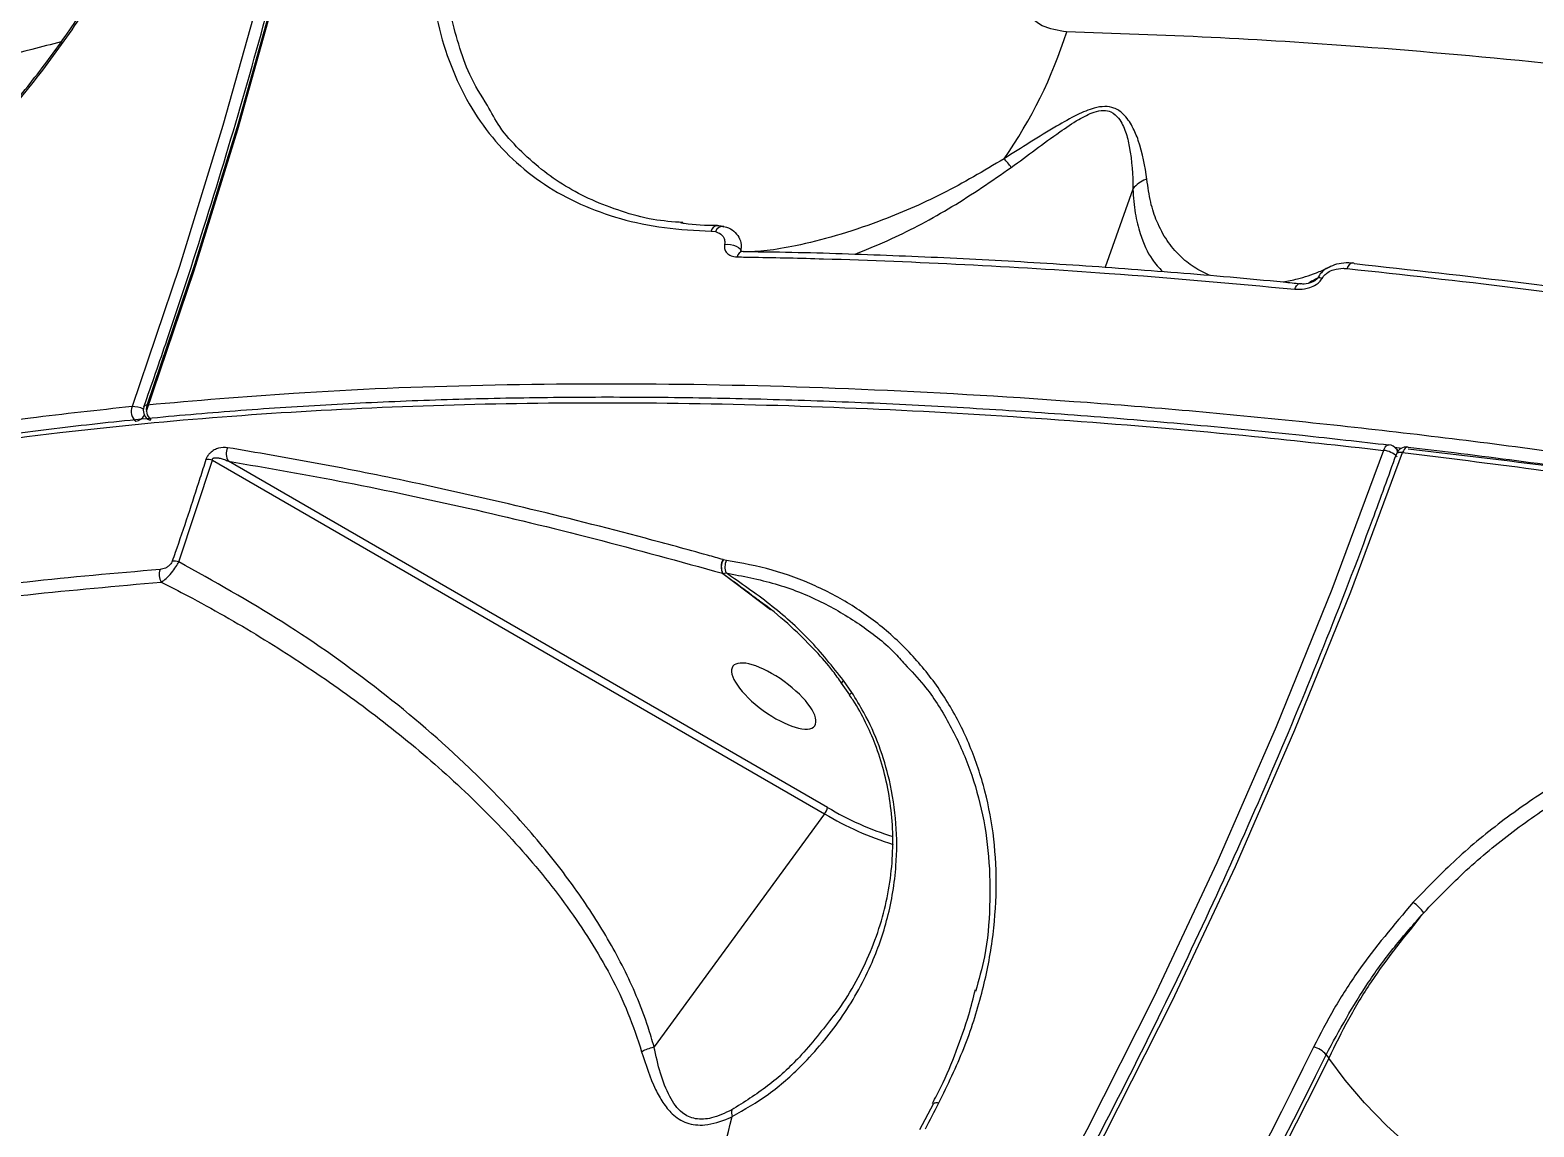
# Model space of a CAD drawing. Header units: millimetres. Extents: x -4335 to 4318, y -3792 to 3101.
# Drawn here: x 1971.1 to 2109.9, y 429.7 to 531 of the extents above; entities that cross this region are included whole.
import ezdxf

# ---------------------------------------------------------------- set-up
doc = ezdxf.new("R2010")
doc.units = ezdxf.units.MM
for name, color, linetype in [('DIKOM_ЗОНА', 80, 'Continuous'), ('DIKOM_ОБЪЕКТ', 7, 'Continuous'), ('DIKOM_РАЗМЕР_ОБЪЕКТА', 7, 'Continuous')]:
    doc.layers.add(name, color=color, linetype=linetype)
doc.styles.add('style1', font='arial.ttf', dxfattribs={"width": 0.8})
doc.dimstyles.new('1-50', dxfattribs={"dimtxt": 300, "dimasz": 200, "dimexe": 100, "dimexo": 0, "dimgap": 100, "dimtad": 1, "dimtxsty": 'style1', "dimcen": 200, "dimclrd": 7, "dimclre": 7, "dimclrt": 7, "dimadec": 1, "dimazin": 2, "dimtfac": 1, "dimtmove": 0, "dimatfit": 2, "dimfxl": 0, "dimlwd": 25, "dimlwe": 18, "dimarcsym": 0})

# ---------------------------------------------------------------- blocks, each defined once
blk = doc.blocks.new('*D2')
at = {"layer": 'Defpoints', "color": 0, "transparency": 16777216}
for p in [(2711.72, 601.17), (-2007.01, 181.47), (-2007.01, -2298.93)]:
    blk.add_point(p, dxfattribs=at)
at = {"layer": 'DIKOM_РАЗМЕР_ОБЪЕКТА', "color": 7, "lineweight": 18, "transparency": 16777216}
for p, q in [((2711.72, 601.17), (2711.72, -2398.93)), ((-2007.01, 181.47), (-2007.01, -2398.93))]:
    blk.add_line(p, q, dxfattribs=at)
at = {"layer": 'DIKOM_РАЗМЕР_ОБЪЕКТА', "color": 7, "lineweight": 25, "transparency": 16777216}
blk.add_line((2511.72, -2298.93), (-1807.01, -2298.93), dxfattribs=at)
at = {"layer": 'DIKOM_РАЗМЕР_ОБЪЕКТА', "color": 7, "transparency": 16777216}
for points in [[(-1807.01, -2265.6), (-1807.01, -2332.27), (-2007.01, -2298.93)], [(2511.72, -2265.6), (2511.72, -2332.27), (2711.72, -2298.93)]]:
    blk.add_solid(points, dxfattribs=at)
at = {"layer": 'DIKOM_РАЗМЕР_ОБЪЕКТА', "color": 7, "transparency": 16777216, "insert": (-22.56, -2045.76), "char_height": 300, "attachment_point": 5, "style": 'style1'}
blk.add_mtext('4750', dxfattribs=at)

msp = doc.modelspace()

# ---------------------------------------------------------------- linework, layer by layer
at = {"layer": 'DIKOM_ЗОНА', "color": 3, "lineweight": 15}
msp.add_lwpolyline([(1629.814, 3100.338, -0.4205658), (4317.777, 469.92), (4317.777, -16.224, -0.4142136), (1317.777, -3016.224), (-2004.986, -3016.224, -0.4142136), (-3504.986, -1516.224), (-3504.986, 1600.338, -0.4142136), (-2004.986, 3100.338), (1629.814, 3100.338)], format="xyb", dxfattribs=at)
at = {"layer": 'DIKOM_ОБЪЕКТ', "color": 7, "linetype": 'Continuous', "lineweight": 15}
for p, q in [((2072.853, 516.286), (2070.293, 509.064)), ((2033.931, 512.4), (2034.319, 512.353)), ((2036.872, 510.532), (2036.886, 510.532)), ((2097.011, 492.447), (2097.7, 492.364)), ((2097.17, 492.293), (2097.336, 492.078)), ((2098.26, 492.469), (2098.247, 492.471)), ((1984.778, 481.874), (1987.892, 491.259)), ((1987.892, 491.259), (2044.401, 458.605)), ((2044.665, 459.206), (1989.368, 491.16)), ((2035.069, 482.071), (2035.034, 482.081)), ((2035.335, 482.011), (2035.069, 482.071)), ((2034.984, 480.82), (2035.013, 480.804)), ((2034.984, 480.82), (2039.403, 477.481)), ((2035.013, 480.804), (2035.303, 480.843)), ((2035.013, 480.804), (2035.848, 480.186)), ((2046.735, 469.582), (2045.97, 470.679)), ((2046.911, 469.809), (2046.155, 470.91)), ((2044.401, 458.605), (2028.657, 437.101)), ((2090.696, 436.38), (2090.942, 436.06)), ((2053.197, 429.467), (2054.452, 431.848)), ((2054.449, 431.842), (2054.454, 431.851))]:
    msp.add_line(p, q, dxfattribs=at)
at = {"layer": 'DIKOM_ОБЪЕКТ', "color": 7, "linetype": 'Continuous', "lineweight": 15, "flags": 128}
for points in [[(1995.752, 769.345), (1998.701, 756.817), (2001.287, 744.187), (2003.507, 731.464), (2005.36, 718.656), (2006.844, 705.771), (2007.96, 692.819), (2008.705, 679.807), (2009.08, 666.744), (2009.085, 653.639), (2008.719, 640.499), (2007.982, 627.335), (2006.875, 614.154), (2005.399, 600.965), (2003.555, 587.777), (2001.344, 574.598), (1998.767, 561.437), (1995.826, 548.303), (1992.524, 535.204), (1988.861, 522.149), (1984.841, 509.146), (1980.466, 496.204)], [(1981.813, 495.787), (1986.198, 508.76), (1990.228, 521.793), (1993.899, 534.88), (1997.209, 548.01), (2000.157, 561.175), (2002.74, 574.367), (2004.956, 587.577), (2006.805, 600.796), (2008.284, 614.016), (2009.393, 627.228), (2010.132, 640.424), (2010.499, 653.594), (2010.495, 666.73), (2010.119, 679.824), (2009.372, 692.867), (2008.253, 705.85), (2006.765, 718.765), (2004.908, 731.603), (2002.683, 744.356), (2000.091, 757.016), (1997.135, 769.574)], [(1981.86, 496.342), (1986.249, 509.323), (1990.281, 522.365), (1993.954, 535.46), (1997.267, 548.598), (2000.217, 561.772), (2002.801, 574.973), (2005.019, 588.191), (2006.869, 601.419), (2008.349, 614.648), (2009.459, 627.869), (2010.198, 641.073), (2010.566, 654.251), (2010.561, 667.396), (2010.185, 680.499), (2009.437, 693.55), (2008.318, 706.541), (2006.829, 719.465), (2004.971, 732.311), (2002.744, 745.073), (2000.151, 757.741), (1997.193, 770.307)], [(2034.482, 512.916), (2034.508, 512.915), (2034.526, 512.913)], [(2035.166, 511.174), (2035.421, 511.193), (2035.698, 511.172), (2035.976, 511.112), (2036.231, 511.017), (2036.443, 510.896), (2036.596, 510.759), (2036.675, 510.615), (2036.676, 510.478)], [(2087.816, 507.046), (2087.884, 507.207), (2087.965, 507.344), (2088.056, 507.45), (2088.153, 507.522), (2088.253, 507.558), (2088.329, 507.559)], [(2096.005, 492.165), (2091.227, 479.333), (2086.095, 466.636), (2080.61, 454.08), (2074.778, 441.676), (2068.602, 429.429), (2062.085, 417.35), (2055.232, 405.445), (2048.048, 393.722), (2040.538, 382.19), (2032.705, 370.855), (2024.556, 359.725), (2016.096, 348.808), (2007.33, 338.11), (1998.264, 327.638), (1988.903, 317.4), (1979.255, 307.402), (1969.326, 297.65), (1959.121, 288.152), (1948.647, 278.913), (1937.913, 269.939), (1926.923, 261.236)], [(1928.168, 260.334), (1939.191, 269.063), (1949.958, 278.064), (1960.463, 287.331), (1970.699, 296.859), (1980.658, 306.639), (1990.336, 316.668), (1999.724, 326.937), (2008.818, 337.44), (2017.61, 348.17), (2026.096, 359.121), (2034.27, 370.284), (2042.126, 381.653), (2049.659, 393.22), (2056.865, 404.978), (2063.738, 416.919), (2070.274, 429.035), (2076.469, 441.318), (2082.319, 453.761), (2087.82, 466.354), (2092.968, 479.09), (2097.76, 491.96)], [(2096.005, 492.165), (2096.072, 492.325), (2096.151, 492.461), (2096.239, 492.566), (2096.333, 492.638), (2096.428, 492.673), (2096.502, 492.674)], [(2097.76, 491.96), (2097.596, 491.971), (2097.453, 491.963), (2097.335, 491.937), (2097.248, 491.892), (2097.196, 491.832), (2097.19, 491.819)], [(2098.247, 492.471), (2098.181, 492.469), (2098.086, 492.434), (2097.994, 492.362), (2097.906, 492.256), (2097.827, 492.12), (2097.76, 491.96)], [(2046.155, 470.91), (2046.032, 470.783), (2045.982, 470.705), (2045.985, 470.687)], [(2089.535, 437.08), (2088.554, 435.09), (2087.564, 433.105), (2086.566, 431.123), (2085.559, 429.146), (2084.543, 427.173), (2083.518, 425.204), (2082.485, 423.239), (2081.443, 421.279)], [(2082.586, 420.544), (2083.63, 422.508), (2084.665, 424.478), (2085.692, 426.451), (2086.71, 428.428), (2087.72, 430.41), (2088.721, 432.396), (2089.713, 434.386), (2090.696, 436.38)], [(2090.942, 436.06), (2089.952, 434.052), (2088.953, 432.048), (2087.946, 430.048), (2086.929, 428.053), (2085.904, 426.061), (2084.869, 424.075), (2083.826, 422.092), (2082.775, 420.114)], [(2133.99, 408.948), (2130.578, 409.998), (2127.113, 411.219), (2123.625, 412.601), (2120.146, 414.131), (2116.708, 415.796), (2113.343, 417.579), (2110.081, 419.464), (2106.951, 421.435), (2103.982, 423.474), (2101.202, 425.561), (2098.636, 427.679), (2096.307, 429.806), (2094.236, 431.925), (2092.442, 434.016), (2090.942, 436.06)], [(2054.454, 431.851), (2054.473, 431.878), (2054.529, 431.92), (2054.607, 431.946), (2054.707, 431.957), (2054.825, 431.951), (2054.957, 431.93)]]:
    msp.add_lwpolyline(points, dxfattribs=at)
at = {"layer": 'DIKOM_ОБЪЕКТ', "color": 7, "linetype": 'Continuous', "lineweight": 15}
for centre, radius, start, end in [((2025.393, 543.918), 43.388, 325.07345, 342.37983), ((2055.921, 514.156), 7.047, 35.8003, 44.29029), ((2034.573, 512.267), 0.656, 98.00405, 168.27102), ((2035.023, 512.093), 0.751, 84.75261, 159.73019), ((2036.952, 509.898), 0.639, 97.26198, 169.21695), ((2093.266, 508.852), 0.622, 100.93808, 171.11045), ((2093.118, 509.186), 0.278, 42.9399, 83.96133), ((2090.074, 507.282), 0.798, 71.4854, 102.04055), ((1981.639, 495.778), 1.247, 160.03267, 228.27833), ((1980.522, 494.014), 2.191, 63.06421, 91.45968), ((1982.508, 495.855), 1, 160.57877, 233.08295), ((1981.833, 496.033), 0.309, 84.98937, 150.28272), ((1983.035, 495.914), 1.25, 159.99526, 228.05236), ((1980.552, 496.074), 1.254, 281.79556, 327.86336), ((1982.142, 495.383), 0.403, 234.49561, 278.24805), ((1990.344, 491.843), 1.191, 151.76706, 214.99896), ((2095.808, 490.121), 2.053, 45.22703, 84.48642), ((2096.379, 491.682), 1, 37.67701, 83.41327), ((2096.647, 491.894), 0.658, 11.40851, 37.32515), ((2098.13, 491.478), 1, 83.27819, 160.37224), ((1987.467, 489.658), 1.656, 75.12509, 96.24275), ((1984.316, 480.295), 1.646, 73.69442, 94.75674), ((2036.104, 481.407), 1.265, 147.80612, 207.65604), ((2036.106, 481.39), 1.241, 146.7391, 208.2074), ((2036.634, 481.391), 1.44, 154.47003, 202.37454), ((1984.32, 480.707), 1.349, 160.02703, 211.58878), ((2043.423, 459.394), 1.256, 321.12195, 351.41897), ((2059.445, 483.909), 29.438, 239.26736, 252.76469), ((2059.191, 483.598), 28.389, 239.22622, 252.60624), ((2096.375, 447.039), 4.135, 36.24158, 55.38702), ((2089.08, 435.012), 2.118, 40.24604, 77.5806), ((1618.752, 660.201), 492.323, 332.06274, 332.37638), ((1969.008, 446.568), 68.72, 337.18606, 346.61547), ((2037.94, 431.101), 2.125, 175.06302, 191.97871)]:
    msp.add_arc(centre, radius, start, end, dxfattribs=at)
at = {"layer": 'DIKOM_ОБЪЕКТ', "color": 7, "linetype": 'Continuous', "lineweight": 15, "extrusion": (0, 0, -1)}
msp.add_ellipse((2039.708, 469.485), major_axis=(-3.776, 2.743), ratio=0.3534846, dxfattribs=at)
at = {"layer": 'DIKOM_ОБЪЕКТ', "color": 7, "linetype": 'Continuous', "lineweight": 15}
for points, knots in [([(1981.565, 496.187), (1982.285, 498.255), (1984.375, 504.254), (1987.61, 514.227), (1991.171, 526.117), (1994.431, 538.049), (1997.391, 550.016), (2000.05, 562.011), (2002.406, 574.028), (2004.457, 586.06), (2006.204, 598.101), (2007.644, 610.145), (2008.777, 622.183), (2009.602, 634.211), (2010.12, 646.222), (2010.329, 658.209), (2010.229, 670.165), (2009.821, 682.084), (2009.105, 693.959), (2008.081, 705.785), (2006.75, 717.554), (2005.111, 729.26), (2003.169, 740.898), (2000.917, 752.459), (1998.787, 762.089), (1997.367, 767.851), (1996.883, 769.812)], [0, 0, 0, 0, 0.0228197, 0.0662142, 0.1096093, 0.1530051, 0.1964012, 0.2397978, 0.2831947, 0.3265922, 0.36999, 0.4133885, 0.4567873, 0.5001867, 0.5435864, 0.5869868, 0.6303876, 0.6737889, 0.7171906, 0.760593, 0.8039955, 0.8473987, 0.8908023, 0.9342062, 0.9776107, 1, 1, 1, 1]), ([(1909.836, 526.7), (1909.718, 528.443), (1909.358, 533.765), (1910.048, 542.954), (1911.769, 554.187), (1914.716, 565.715), (1918.841, 577.486), (1924.177, 589.466), (1930.559, 601.315), (1937.915, 612.99), (1946.155, 624.457), (1955.448, 635.969), (1965.825, 647.482), (1977.194, 658.977), (1985.557, 666.492), (1989.736, 670.248)], [0, 0, 0, 0, 0.0388088, 0.1184995, 0.1982523, 0.2779444, 0.3599576, 0.4420379, 0.5240528, 0.6023023, 0.6806084, 0.7588583, 0.8392186, 0.9196394, 1, 1, 1, 1]), ([(1943.239, 503.57), (1944.639, 504.161), (1947.439, 505.341), (1951.916, 507.976), (1956.488, 511.202), (1961.087, 515.04), (1965.609, 519.422), (1969.954, 524.287), (1974.028, 529.563), (1977.743, 535.177), (1981.012, 541.034), (1983.755, 547.04), (1985.974, 553.115), (1986.928, 557.116), (1987.405, 559.119)], [0, 0, 0, 0, 0.0836187, 0.1671662, 0.2504182, 0.333853, 0.4173034, 0.5004887, 0.5837386, 0.6671385, 0.750458, 0.8333964, 0.9166281, 1, 1, 1, 1]), ([(1943.585, 504.028), (1944.817, 504.542), (1947.084, 505.487), (1950.368, 507.326), (1953.071, 509.054), (1955.297, 510.632), (1957.263, 512.133), (1959.845, 514.244), (1963.102, 517.183), (1966.948, 521.125), (1970.649, 525.428), (1974.133, 530.034), (1977.342, 534.891), (1979.996, 539.548), (1982.161, 543.947), (1983.745, 547.672), (1985.064, 551.283), (1986.209, 554.928), (1986.803, 557.517), (1987.121, 558.904)], [0, 0, 0, 0, 0.0750611, 0.1381323, 0.1887121, 0.2273607, 0.2620035, 0.2974958, 0.3700531, 0.4426547, 0.51572, 0.5887738, 0.6613832, 0.7345542, 0.7905975, 0.8478645, 0.8905156, 0.9413387, 1, 1, 1, 1]), ([(2066.745, 530.784), (2065.953, 530.91), (2064.342, 531.164), (2062.693, 532.835), (2061.834, 535.212), (2061.829, 537.474), (2062.111, 538.829), (2062.182, 539.17)], [0, 0, 0, 0, 0.218705, 0.4447803, 0.679408, 0.9191964, 1, 1, 1, 1]), ([(2007.882, 537.705), (2008.04, 535.966), (2008.333, 532.761), (2009.499, 528.554), (2011.044, 524.935), (2013.069, 521.724), (2015.56, 518.958), (2018.481, 516.648), (2021.806, 514.807), (2025.522, 513.481), (2029.551, 512.616), (2032.473, 512.472), (2033.931, 512.4)], [0, 0, 0, 0, 0.1166818, 0.215086, 0.3137988, 0.4122009, 0.5100613, 0.6082259, 0.706085, 0.8039525, 0.9021318, 1, 1, 1, 1]), ([(2013.285, 524), (2012.699, 524.918), (2011.605, 526.634), (2010.588, 529.623), (2009.666, 533.156), (2009.417, 535.961), (2009.266, 537.67)], [0, 0, 0, 0, 0.2448021, 0.4570582, 0.6693088, 1, 1, 1, 1]), ([(2605.678, 298.362), (2602.999, 301.807), (2597.632, 308.706), (2588.243, 319.203), (2577.92, 329.775), (2566.613, 340.384), (2554.401, 350.977), (2541.305, 361.523), (2527.334, 372.002), (2512.526, 382.399), (2496.936, 392.683), (2480.637, 402.806), (2463.705, 412.721), (2446.183, 422.398), (2428.089, 431.816), (2409.464, 440.965), (2390.374, 449.816), (2370.909, 458.332), (2351.159, 466.47), (2331.174, 474.209), (2310.981, 481.526), (2290.619, 488.418), (2270.162, 494.864), (2249.705, 500.836), (2229.345, 506.307), (2209.128, 511.26), (2189.093, 515.675), (2169.27, 519.556), (2149.733, 522.894), (2130.574, 525.673), (2111.878, 527.886), (2095.068, 529.386), (2080.02, 530.348), (2071.17, 530.639), (2066.745, 530.784)], [0, 0, 0, 0, 0.0315566, 0.0632128, 0.0949195, 0.1266266, 0.1582827, 0.1898395, 0.221397, 0.2530543, 0.2847618, 0.3164697, 0.3481271, 0.379685, 0.4112651, 0.4429442, 0.474674, 0.5064041, 0.5380835, 0.5696638, 0.6012951, 0.6330254, 0.6648064, 0.6965875, 0.7283184, 0.7599499, 0.7916592, 0.8234676, 0.8553267, 0.8871861, 0.9189952, 0.9507049, 0.9753525, 1, 1, 1, 1]), ([(1973.927, 529.865), (1973.021, 529.638), (1968.504, 528.508), (1961.072, 526.028), (1951.702, 522.413), (1942.862, 518.176), (1934.644, 513.325), (1927.179, 507.814), (1920.781, 501.727), (1916.288, 496.477), (1914.346, 493.063), (1913.776, 492.06)], [0, 0, 0, 0, 0.0304067, 0.1516361, 0.2740721, 0.396508, 0.5318587, 0.6673133, 0.8026622, 0.9420003, 1, 1, 1, 1]), ([(2031.319, 513.186), (2030.389, 513.256), (2028.384, 513.405), (2025.631, 514.201), (2022.039, 515.551), (2018.861, 517.472), (2016.185, 519.92), (2014.438, 521.819), (2013.639, 523.331), (2013.285, 524)], [0, 0, 0, 0, 0.1138995, 0.245389, 0.3768833, 0.6324109, 0.7639519, 0.8954955, 1, 1, 1, 1]), ([(2074.153, 517.194), (2073.97, 518.382), (2073.722, 519.989), (2072.843, 522.063), (2072.141, 523.135), (2071.242, 523.78), (2070.286, 523.95), (2069.109, 523.755), (2067.583, 523.1), (2064.792, 521.504), (2062.571, 520.095), (2060.966, 519.077)], [0, 0, 0, 0, 0.2657908, 0.3593814, 0.4543088, 0.5177544, 0.563286, 0.6085765, 0.6803169, 0.7688753, 1, 1, 1, 1]), ([(2061.637, 518.279), (2063.115, 519.387), (2065.144, 520.909), (2067.707, 522.652), (2069.086, 523.376), (2070.148, 523.604), (2070.982, 523.418), (2071.699, 522.709), (2072.224, 521.579), (2072.755, 519.324), (2072.859, 517.564), (2072.859, 516.299), (2072.859, 516.298)], [0, 0, 0, 0, 0.2369835, 0.3252741, 0.3938193, 0.4351377, 0.4764524, 0.5364561, 0.6308562, 0.7257838, 0.9996877, 1, 1, 1, 1]), ([(2060.966, 519.077), (2059.081, 517.958), (2056.225, 516.26), (2052.315, 514.454), (2049, 513.109), (2045.371, 511.905), (2041.916, 511.054), (2039.392, 510.606), (2038.313, 510.53), (2037.946, 510.505)], [0, 0, 0, 0, 0.2301196, 0.3488774, 0.4676102, 0.6303572, 0.7973139, 0.9309704, 1, 1, 1, 1]), ([(2047.231, 510.275), (2048.345, 510.733), (2051.253, 511.928), (2056.191, 514.534), (2059.821, 517.03), (2061.637, 518.279)], [0, 0, 0, 0, 0.2366968, 0.6180876, 1, 1, 1, 1]), ([(2074.153, 517.194), (2074.111, 517.18), (2073.85, 517.095), (2073.349, 516.846), (2073.032, 516.491), (2072.859, 516.298)], [0, 0, 0, 0, 0.0794556, 0.4971992, 1, 1, 1, 1]), ([(2079.947, 508.309), (2079.457, 508.545), (2078.466, 509.022), (2077.15, 510.095), (2075.981, 511.474), (2075.091, 513.14), (2074.451, 515.012), (2074.253, 516.465), (2074.153, 517.194)], [0, 0, 0, 0, 0.1716968, 0.3473666, 0.5264615, 0.7054824, 0.852084, 1, 1, 1, 1]), ([(2072.859, 516.298), (2072.858, 516.297), (2072.857, 516.295), (2072.855, 516.291), (2072.854, 516.288), (2072.853, 516.286)], [0, 0, 0, 0, 0.2404779, 0.5653639, 1, 1, 1, 1]), ([(2072.853, 516.286), (2072.911, 515.519), (2073.028, 513.985), (2073.605, 511.779), (2074.415, 509.914), (2075.261, 509.024), (2075.594, 508.673)], [0, 0, 0, 0, 0.2162659, 0.4326608, 0.7765306, 1, 1, 1, 1]), ([(2031.089, 513.187), (2031.203, 513.169), (2032.283, 513.002), (2033.435, 512.926), (2034.507, 512.951), (2034.523, 512.951)], [0, 0, 0, 0, 0.1039294, 0.9864106, 1, 1, 1, 1]), ([(2034.319, 512.353), (2034.492, 512.292), (2034.808, 512.18), (2035.092, 511.843), (2035.202, 511.496), (2035.177, 511.266), (2035.166, 511.174)], [0, 0, 0, 0, 0.3467705, 0.6312759, 0.8512925, 1, 1, 1, 1]), ([(2034.331, 512.915), (2034.472, 512.918), (2034.732, 512.925), (2034.972, 512.846), (2035.082, 512.809)], [0, 0, 0, 0, 0.543675, 1, 1, 1, 1]), ([(2035.087, 512.825), (2035.176, 512.807), (2035.514, 512.738), (2036.025, 512.431), (2036.504, 511.869), (2036.752, 511.213), (2036.689, 510.768), (2036.661, 510.574)], [0, 0, 0, 0, 0.0920258, 0.3492086, 0.5879857, 0.8204, 1, 1, 1, 1]), ([(2035.166, 511.174), (2035.16, 511.132), (2035.134, 510.969), (2035.172, 510.679), (2035.371, 510.343), (2035.758, 510.079), (2036.129, 510.039), (2036.324, 510.018)], [0, 0, 0, 0, 0.0579375, 0.2244802, 0.4300111, 0.7004826, 1, 1, 1, 1]), ([(2036.324, 510.018), (2036.853, 510.01), (2039.495, 509.969), (2046.427, 509.808), (2057.29, 509.37), (2071.749, 508.498), (2082.066, 507.566), (2087.816, 507.046)], [0, 0, 0, 0, 0.032155, 0.1607925, 0.4182838, 0.6757752, 1, 1, 1, 1]), ([(2036.668, 510.555), (2036.661, 510.56), (2036.641, 510.575), (2036.783, 510.55), (2036.872, 510.534)], [0, 0, 0, 0, 0.3713076, 1, 1, 1, 1]), ([(2036.887, 510.515), (2037.617, 510.509), (2041.38, 510.477), (2048.335, 510.264), (2057.738, 509.87), (2067.277, 509.312), (2076.956, 508.589), (2083.977, 507.997), (2087.812, 507.6), (2088.33, 507.547)], [0, 0, 0, 0, 0.0447831, 0.2308933, 0.4165467, 0.6015334, 0.7860939, 0.9710823, 1, 1, 1, 1]), ([(2091.133, 509.152), (2091.188, 509.181), (2091.49, 509.343), (2092.138, 509.455), (2092.767, 509.531), (2093.103, 509.458), (2093.146, 509.448)], [0, 0, 0, 0, 0.0877341, 0.4749699, 0.9328982, 1, 1, 1, 1]), ([(2086.732, 507.71), (2087.169, 507.795), (2088.212, 507.997), (2089.685, 508.474), (2090.762, 508.961), (2091.113, 509.12)], [0, 0, 0, 0, 0.3264907, 0.7802463, 1, 1, 1, 1]), ([(2091.111, 509.125), (2090.973, 509.069), (2090.65, 508.94), (2090.221, 508.57), (2090.014, 508.235), (2089.907, 508.063)], [0, 0, 0, 0, 0.2652751, 0.6213919, 1, 1, 1, 1]), ([(2090.327, 508.039), (2090.395, 508.145), (2090.53, 508.357), (2090.905, 508.64), (2091.492, 508.895), (2092.116, 508.984), (2092.523, 508.957), (2092.651, 508.948)], [0, 0, 0, 0, 0.1388604, 0.2767884, 0.4965901, 0.8418832, 1, 1, 1, 1]), ([(2092.651, 508.948), (2097.799, 508.382), (2108.096, 507.25), (2123.93, 505.085), (2140.011, 502.606), (2150.936, 500.645), (2156.399, 499.664)], [0, 0, 0, 0, 0.2490998, 0.4981991, 0.7490989, 1, 1, 1, 1]), ([(2156.933, 500.105), (2151.52, 501.077), (2140.696, 503.021), (2124.687, 505.495), (2108.846, 507.667), (2098.496, 508.806), (2093.322, 509.376)], [0, 0, 0, 0, 0.2491007, 0.4981994, 0.7491012, 1, 1, 1, 1]), ([(2087.816, 507.046), (2087.956, 507.038), (2088.398, 507.011), (2089.08, 507.12), (2089.713, 507.402), (2090.114, 507.706), (2090.256, 507.927), (2090.327, 508.039)], [0, 0, 0, 0, 0.1605909, 0.5081799, 0.731876, 0.8653895, 1, 1, 1, 1]), ([(2088.33, 507.577), (2088.387, 507.566), (2088.655, 507.514), (2089.103, 507.601), (2089.475, 507.718), (2089.578, 507.79), (2089.578, 507.79)], [0, 0, 0, 0, 0.158938, 0.7483464, 0.9984506, 1, 1, 1, 1]), ([(2089.907, 508.063), (2089.816, 508.014), (2089.541, 507.869), (2089.269, 507.726), (2089.088, 507.63)], [0, 0, 0, 0, 0.3327028, 1, 1, 1, 1]), ([(2089.907, 508.063), (2089.892, 508.041), (2089.86, 507.993), (2089.767, 507.909), (2089.67, 507.838), (2089.597, 507.804), (2089.576, 507.794)], [0, 0, 0, 0, 0.1613003, 0.3460132, 0.8115152, 1, 1, 1, 1]), ([(1870.687, 452.433), (1870.76, 452.52), (1871.843, 453.796), (1874.203, 456.148), (1877.79, 459.478), (1881.699, 462.673), (1885.892, 465.75), (1890.382, 468.706), (1895.161, 471.538), (1900.212, 474.236), (1905.517, 476.788), (1911.06, 479.187), (1916.841, 481.434), (1922.859, 483.529), (1929.117, 485.474), (1935.617, 487.271), (1942.358, 488.918), (1949.344, 490.418), (1956.577, 491.769), (1964.059, 492.974), (1971.789, 494.03), (1979.744, 494.935), (1987.892, 495.685), (1996.206, 496.277), (2004.678, 496.712), (2013.312, 496.989), (2022.11, 497.109), (2031.076, 497.073), (2040.211, 496.882), (2049.518, 496.534), (2058.999, 496.03), (2068.658, 495.37), (2078.501, 494.548), (2087.781, 493.657), (2093.835, 492.968), (2096.501, 492.665)], [0, 0, 0, 0, 0.0022617, 0.0333132, 0.0644167, 0.0956073, 0.126918, 0.1583807, 0.1900277, 0.2217542, 0.2533458, 0.2847921, 0.3161263, 0.3473829, 0.3785956, 0.4097987, 0.4410228, 0.4722951, 0.5036508, 0.5351248, 0.5667522, 0.5985006, 0.6301649, 0.6616516, 0.6930082, 0.7242702, 0.755474, 0.7866542, 0.817847, 0.8490758, 0.880377, 0.9117855, 0.943337, 0.9750452, 1, 1, 1, 1]), ([(2642.743, 214.586), (2641.711, 216.686), (2638.908, 222.389), (2633.319, 231.893), (2625.679, 243.122), (2616.844, 254.523), (2606.878, 266.039), (2595.82, 277.617), (2583.696, 289.221), (2570.505, 300.833), (2556.29, 312.433), (2541.104, 323.985), (2525.02, 335.435), (2508.11, 346.731), (2490.421, 357.834), (2471.966, 368.723), (2452.792, 379.384), (2432.963, 389.785), (2412.575, 399.879), (2391.72, 409.618), (2370.72, 418.854), (2349.624, 427.579), (2328.481, 435.807), (2307.091, 443.627), (2285.546, 451.006), (2263.939, 457.91), (2242.057, 464.398), (2219.933, 470.427), (2197.607, 475.973), (2175.423, 480.949), (2153.484, 485.333), (2131.892, 489.102), (2110.718, 492.241), (2090.007, 494.73), (2069.784, 496.579), (2050.107, 497.787), (2031.063, 498.353), (2012.76, 498.259), (1996.329, 497.597), (1986.325, 496.729), (1981.86, 496.342)], [0, 0, 0, 0, 0.0156522, 0.0424895, 0.0694115, 0.0963765, 0.1233415, 0.1502634, 0.1771007, 0.203938, 0.23086, 0.257825, 0.2847902, 0.3117121, 0.3385494, 0.3653867, 0.3923086, 0.4192738, 0.4462387, 0.4731606, 0.499998, 0.5258462, 0.55177, 0.5777322, 0.6036945, 0.6296182, 0.6554665, 0.6823039, 0.7092259, 0.736191, 0.763156, 0.7900781, 0.8169154, 0.843753, 0.8706749, 0.8976399, 0.9246051, 0.951527, 0.9783645, 1, 1, 1, 1]), ([(1870.592, 452.123), (1872.705, 454.341), (1877.101, 458.956), (1885.299, 465.29), (1894.7, 471.204), (1905.173, 476.475), (1916.604, 481.127), (1929.187, 485.232), (1942.927, 488.752), (1957.802, 491.661), (1972.822, 493.798), (1987.783, 495.269), (2002.51, 496.177), (2017.874, 496.607), (2033.843, 496.549), (2050.241, 496.008), (2066.986, 494.987), (2082.224, 493.689), (2092.017, 492.606), (2096.005, 492.165)], [0, 0, 0, 0, 0.0604066, 0.1256709, 0.1908821, 0.2542526, 0.3176717, 0.3810421, 0.4462532, 0.5115175, 0.5767288, 0.631881, 0.6870977, 0.7423148, 0.7980547, 0.8537948, 0.9081313, 0.9625911, 1, 1, 1, 1]), ([(1980.466, 496.204), (1977.318, 495.862), (1968.838, 494.94), (1955.733, 492.92), (1941.425, 489.998), (1927.956, 486.425), (1915.394, 482.197), (1903.813, 477.309), (1893.455, 471.874), (1884.369, 465.907), (1876.786, 459.838), (1872.778, 455.498), (1870.94, 453.508)], [0, 0, 0, 0, 0.06196, 0.1669187, 0.2719585, 0.376917, 0.4849247, 0.5930202, 0.7010276, 0.8059867, 0.9110264, 1, 1, 1, 1]), ([(1927.782, 260.446), (1929.555, 261.823), (1934.7, 265.819), (1943.059, 272.61), (1952.782, 280.887), (1962.283, 289.387), (1971.561, 298.1), (1980.608, 307.024), (1989.422, 316.152), (1997.995, 325.481), (2006.325, 335.005), (2014.406, 344.718), (2022.234, 354.616), (2029.805, 364.694), (2037.115, 374.944), (2044.159, 385.364), (2050.934, 395.945), (2057.436, 406.683), (2063.661, 417.572), (2069.607, 428.606), (2075.27, 439.779), (2080.647, 451.084), (2085.735, 462.516), (2090.528, 474.07), (2094.312, 483.85), (2096.458, 489.792), (2097.188, 491.814)], [0, 0, 0, 0, 0.022819, 0.066216, 0.109614, 0.1530121, 0.1964102, 0.239809, 0.2832077, 0.3266068, 0.3700059, 0.4134054, 0.4568052, 0.5002051, 0.5436053, 0.5870053, 0.6304058, 0.6738065, 0.7172072, 0.760608, 0.8040088, 0.84741, 0.8908114, 0.9342127, 0.9776143, 1, 1, 1, 1]), ([(1989.295, 492.406), (1989.022, 492.421), (1988.634, 492.443), (1988.061, 492.215), (1987.713, 491.974), (1987.46, 491.681), (1987.34, 491.462), (1987.298, 491.337), (1987.287, 491.305)], [0, 0, 0, 0, 0.4030036, 0.5732926, 0.7451077, 0.8533587, 0.961721, 1, 1, 1, 1]), ([(1987.892, 491.259), (1987.89, 491.273), (1987.885, 491.301), (1987.89, 491.346), (1987.906, 491.38), (1987.929, 491.411), (1987.965, 491.441), (1988.087, 491.49), (1988.306, 491.487), (1988.628, 491.429), (1988.991, 491.318), (1989.244, 491.212), (1989.368, 491.16)], [0, 0, 0, 0, 0.0254348, 0.0517196, 0.0782255, 0.0864523, 0.1149672, 0.1529087, 0.3029617, 0.4907136, 0.7489823, 1, 1, 1, 1]), ([(2035.034, 482.081), (2034.554, 482.216), (2032.153, 482.891), (2025.955, 484.579), (2016.574, 486.949), (2006.435, 489.222), (1997.34, 491.04), (1991.976, 491.951), (1989.295, 492.406)], [0, 0, 0, 0, 0.0299892, 0.1499476, 0.3900553, 0.6301651, 0.8150824, 1, 1, 1, 1]), ([(2097.76, 491.96), (2101.789, 491.465), (2112.643, 490.133), (2130.7, 487.452), (2151.959, 483.774), (2173.745, 479.452), (2195.993, 474.484), (2218.637, 468.87), (2241.179, 462.733), (2263.543, 456.108), (2285.661, 449.037), (2307.892, 441.405), (2330.163, 433.215), (2352.396, 424.483), (2374.1, 415.399), (2395.215, 406.005), (2415.691, 396.345), (2435.864, 386.262), (2455.647, 375.774), (2474.961, 364.907), (2493.381, 353.9), (2510.865, 342.797), (2527.392, 331.637), (2543.231, 320.239), (2558.296, 308.635), (2572.514, 296.858), (2585.573, 285.17), (2597.455, 273.608), (2608.169, 262.207), (2617.888, 250.78), (2626.537, 239.368), (2634.056, 228.01), (2640.018, 217.426), (2644.608, 207.613), (2648.034, 198.547), (2650.519, 189.671), (2652.05, 181.706), (2652.321, 176.819), (2652.436, 174.729)], [0, 0, 0, 0, 0.0167774, 0.0451999, 0.0736439, 0.1020662, 0.1313142, 0.1605858, 0.1898337, 0.2182561, 0.2467001, 0.2751225, 0.3043703, 0.333642, 0.3628899, 0.3913121, 0.4197563, 0.4481785, 0.4774264, 0.5066982, 0.5359458, 0.5643683, 0.5928125, 0.6212346, 0.6504826, 0.6797542, 0.709002, 0.7374242, 0.7658684, 0.7942906, 0.8235384, 0.8528101, 0.8820579, 0.9067953, 0.9315616, 0.9563279, 0.9813288, 1, 1, 1, 1]), ([(2098.259, 492.455), (2099.672, 492.292), (2104.476, 491.738), (2112.792, 490.633), (2123.175, 489.148), (2133.631, 487.509), (2144.13, 485.732), (2154.675, 483.812), (2165.269, 481.752), (2175.916, 479.55), (2186.62, 477.206), (2197.383, 474.719), (2208.208, 472.088), (2219.099, 469.314), (2230.059, 466.393), (2241.078, 463.329), (2252.12, 460.133), (2263.139, 456.816), (2274.105, 453.387), (2285.014, 449.849), (2295.869, 446.2), (2306.676, 442.439), (2317.437, 438.566), (2328.157, 434.579), (2338.836, 430.476), (2349.479, 426.258), (2360.089, 421.922), (2370.664, 417.469), (2381.176, 412.911), (2391.58, 408.265), (2401.841, 403.549), (2411.947, 398.767), (2421.902, 393.919), (2431.712, 389.001), (2441.381, 384.012), (2450.91, 378.952), (2460.302, 373.818), (2469.561, 368.61), (2478.688, 363.325), (2487.685, 357.962), (2496.534, 352.532), (2505.203, 347.055), (2513.653, 341.553), (2521.872, 336.036), (2529.86, 330.503), (2537.624, 324.951), (2545.165, 319.379), (2552.485, 313.784), (2559.588, 308.167), (2566.475, 302.524), (2573.146, 296.854), (2579.606, 291.155), (2585.844, 285.434), (2591.841, 279.711), (2597.569, 274.008), (2603.016, 268.339), (2608.179, 262.706), (2613.062, 257.107), (2617.668, 251.54), (2621.997, 246.002), (2626.051, 240.492), (2629.831, 235.009), (2633.337, 229.552), (2636.57, 224.117), (2639.528, 218.709), (2642.204, 213.342), (2644.583, 208.037), (2646.657, 202.812), (2648.425, 197.672), (2649.888, 192.616), (2651.051, 187.64), (2651.899, 182.748), (2652.417, 178.539), (2652.527, 175.996), (2652.569, 175.026)], [0, 0, 0, 0, 0.0059275, 0.0201443, 0.0343646, 0.0485132, 0.0625965, 0.0766305, 0.0906312, 0.1046148, 0.1185969, 0.1325907, 0.1466101, 0.1606706, 0.1747885, 0.1889797, 0.2032019, 0.2173711, 0.2314701, 0.2455152, 0.2595225, 0.2735077, 0.2874871, 0.3014752, 0.3154839, 0.3295295, 0.3436277, 0.3577947, 0.3720187, 0.3862177, 0.4003368, 0.4143973, 0.4284155, 0.4424071, 0.456388, 0.4703747, 0.4843776, 0.4984127, 0.5124958, 0.5266428, 0.5408619, 0.5550791, 0.5692234, 0.5833046, 0.5973387, 0.611342, 0.6253304, 0.6393198, 0.6533225, 0.667353, 0.6814268, 0.6955606, 0.7097696, 0.723997, 0.738174, 0.7522836, 0.7663417, 0.7803644, 0.7943677, 0.8083671, 0.8223767, 0.8364088, 0.850479, 0.864603, 0.8787961, 0.8930343, 0.9072424, 0.9213724, 0.9354405, 0.9494616, 0.9634497, 0.9774196, 0.9913856, 1, 1, 1, 1]), ([(2098.259, 492.297), (2102.433, 491.814), (2113.458, 490.539), (2131.887, 487.744), (2153.41, 484.005), (2175.302, 479.626), (2197.432, 474.664), (2219.705, 469.13), (2241.776, 463.116), (2263.606, 456.643), (2285.161, 449.755), (2306.655, 442.394), (2327.994, 434.593), (2349.087, 426.385), (2370.133, 417.68), (2391.083, 408.466), (2411.888, 398.75), (2432.228, 388.68), (2452.009, 378.304), (2471.138, 367.668), (2489.548, 356.805), (2507.195, 345.728), (2524.065, 334.46), (2540.111, 323.037), (2555.261, 311.512), (2569.442, 299.94), (2581.769, 289.087), (2592.42, 278.982), (2601.606, 269.629), (2610.074, 260.318), (2617.894, 250.966), (2625.019, 241.59), (2631.39, 232.215), (2636.99, 222.957), (2640.003, 216.916), (2641.508, 213.898)], [0, 0, 0, 0, 0.0196202, 0.0518272, 0.0841357, 0.116496, 0.1488562, 0.1811647, 0.2133717, 0.2443916, 0.2755022, 0.3066589, 0.3378156, 0.3689262, 0.3999461, 0.4321531, 0.4644616, 0.4968217, 0.5291819, 0.5614903, 0.5936972, 0.6259042, 0.6582125, 0.6905726, 0.7229329, 0.7552413, 0.7874483, 0.8135454, 0.8396692, 0.865793, 0.8918899, 0.9189025, 0.945945, 0.9729874, 1, 1, 1, 1]), ([(1987.287, 491.305), (1987.104, 490.731), (1986.194, 487.861), (1985.152, 484.738), (1984.27, 482.197), (1984.179, 481.935)], [0, 0, 0, 0, 0.1831709, 0.9158766, 1, 1, 1, 1]), ([(1989.368, 491.16), (1992.982, 490.534), (2000.208, 489.283), (2011.483, 486.874), (2023.039, 484.11), (2031.002, 481.917), (2034.984, 480.82)], [0, 0, 0, 0, 0.2492673, 0.4985365, 0.7492679, 1, 1, 1, 1]), ([(1984.179, 481.935), (1984.155, 481.878), (1984.106, 481.76), (1983.966, 481.579), (1983.772, 481.413), (1983.45, 481.232), (1983.214, 481.194), (1983.052, 481.168)], [0, 0, 0, 0, 0.1212491, 0.2523131, 0.4116033, 0.599402, 1, 1, 1, 1]), ([(1983.171, 480), (1983.317, 480.1), (1983.609, 480.301), (1984.097, 480.818), (1984.511, 481.38), (1984.697, 481.724), (1984.778, 481.874)], [0, 0, 0, 0, 0.282945, 0.5675159, 0.8112077, 1, 1, 1, 1]), ([(2028.657, 437.101), (2028.478, 437.713), (2027.791, 440.073), (2026.107, 444.061), (2023.37, 448.906), (2020.014, 453.672), (2016.107, 458.338), (2010.641, 463.935), (2003.495, 470.058), (1994.511, 476.446), (1988.02, 480.066), (1984.778, 481.874)], [0, 0, 0, 0, 0.0310716, 0.11984, 0.2089559, 0.2979295, 0.3968237, 0.4957424, 0.6636324, 0.8319716, 1, 1, 1, 1]), ([(2054.957, 431.93), (2055.764, 433.6), (2057.38, 436.94), (2058.982, 441.97), (2059.971, 446.901), (2060.338, 451.674), (2060.118, 456.315), (2059.292, 460.751), (2057.9, 464.922), (2055.966, 468.77), (2053.506, 472.221), (2050.578, 475.238), (2047.249, 477.764), (2043.56, 479.739), (2039.604, 481.221), (2036.757, 481.748), (2035.335, 482.011)], [0, 0, 0, 0, 0.075108, 0.1502144, 0.2212829, 0.2925773, 0.3636462, 0.4347697, 0.5061241, 0.5772484, 0.6483404, 0.7196588, 0.7907514, 0.8604296, 0.9303189, 1, 1, 1, 1]), ([(1983.052, 481.168), (1978.931, 480.807), (1970.687, 480.087), (1958.909, 478.545), (1947.539, 476.693), (1940.399, 475.152), (1936.829, 474.381)], [0, 0, 0, 0, 0.2491223, 0.4982427, 0.7491219, 1, 1, 1, 1]), ([(2046.155, 470.91), (2045.13, 472.201), (2043.078, 474.784), (2039.376, 478.031), (2036.666, 479.902), (2035.303, 480.843)], [0, 0, 0, 0, 0.3317405, 0.6638449, 1, 1, 1, 1]), ([(2035.303, 480.843), (2036.833, 480.553), (2039.893, 479.973), (2044.013, 478.335), (2047.661, 476.172), (2050.246, 474.199), (2051.476, 472.793), (2051.801, 472.422)], [0, 0, 0, 0, 0.2386392, 0.4772745, 0.6984961, 0.9204165, 1, 1, 1, 1]), ([(1937.008, 473.231), (1940.549, 473.995), (1947.629, 475.522), (1958.952, 477.369), (1970.736, 478.915), (1979.026, 479.638), (1983.171, 480)], [0, 0, 0, 0, 0.2491207, 0.4982423, 0.749121, 1, 1, 1, 1]), ([(1983.171, 480), (1983.989, 479.581), (1987.096, 477.987), (1992.347, 474.987), (1998.76, 470.82), (2004.855, 466.285), (2010.621, 461.34), (2015.976, 455.961), (2020.788, 450.093), (2024.148, 444.775), (2026.327, 440.245), (2027.113, 437.851), (2027.507, 436.654)], [0, 0, 0, 0, 0.0419961, 0.159524, 0.2774945, 0.3953163, 0.513121, 0.6338765, 0.7545653, 0.8758682, 0.9379484, 1, 1, 1, 1]), ([(2035.848, 480.186), (2036.27, 479.876), (2037.482, 478.986), (2038.665, 478.058), (2039.435, 477.454)], [0, 0, 0, 0, 0.3483352, 1, 1, 1, 1]), ([(2045.97, 470.675), (2045.706, 471.05), (2044.975, 472.086), (2043.521, 473.743), (2041.501, 475.743), (2039.718, 477.309), (2038.554, 478.141), (2038.287, 478.332)], [0, 0, 0, 0, 0.1247073, 0.345155, 0.6046759, 0.9092802, 1, 1, 1, 1]), ([(2051.801, 472.422), (2052.406, 471.788), (2053.958, 470.165), (2055.922, 467.055), (2057.717, 463.23), (2058.957, 459.082), (2059.635, 454.687), (2059.7, 450.11), (2059.378, 445.928), (2058.635, 443.281), (2058.336, 442.215)], [0, 0, 0, 0, 0.087479, 0.2240814, 0.361124, 0.4977304, 0.6343129, 0.7713352, 0.9079229, 1, 1, 1, 1]), ([(2035.862, 430.66), (2037.003, 431.314), (2039.315, 432.639), (2042.725, 435.694), (2046.034, 439.614), (2048.659, 444.246), (2050.342, 449.033), (2051.082, 453.454), (2051.088, 457.737), (2050.528, 461.467), (2049.482, 464.92), (2048.27, 467.638), (2047.29, 469.204), (2046.911, 469.809)], [0, 0, 0, 0, 0.0889087, 0.1801291, 0.3049771, 0.4334622, 0.5379149, 0.6451616, 0.7294098, 0.8158755, 0.8847864, 0.9555192, 1, 1, 1, 1]), ([(2045.269, 439.989), (2045.406, 440.164), (2046.186, 441.163), (2047.338, 443.13), (2048.682, 445.871), (2049.68, 448.693), (2050.357, 451.548), (2050.698, 454.399), (2050.723, 457.213), (2050.456, 459.944), (2049.915, 462.557), (2049.159, 464.932), (2048.194, 467.103), (2047.384, 468.621), (2046.82, 469.403), (2046.708, 469.559)], [0, 0, 0, 0, 0.0218647, 0.12466, 0.2252809, 0.3234968, 0.4188502, 0.5115573, 0.6003101, 0.6860638, 0.7679628, 0.8459028, 0.9122874, 0.9825585, 1, 1, 1, 1]), ([(2046.911, 469.809), (2046.897, 469.796), (2046.808, 469.713), (2046.718, 469.615), (2046.753, 469.603), (2046.765, 469.599)], [0, 0, 0, 0, 0.1114708, 0.6930935, 1, 1, 1, 1]), ([(2149.879, 469.095), (2147.952, 469.381), (2144.244, 469.931), (2138.585, 469.915), (2133.055, 469.349), (2127.545, 468.189), (2122.129, 466.447), (2116.869, 464.167), (2111.829, 461.391), (2107.09, 458.14), (2102.655, 454.508), (2100.033, 451.796), (2098.723, 450.443)], [0, 0, 0, 0, 0.1070825, 0.2059733, 0.3051841, 0.4040766, 0.5033361, 0.602917, 0.702179, 0.8013472, 0.9008323, 1, 1, 1, 1]), ([(2099.71, 449.484), (2100.992, 450.812), (2103.56, 453.472), (2107.904, 457.037), (2112.545, 460.228), (2117.479, 462.953), (2122.628, 465.191), (2127.93, 466.903), (2133.323, 468.043), (2138.734, 468.601), (2144.272, 468.619), (2147.899, 468.082), (2149.785, 467.803)], [0, 0, 0, 0, 0.0992804, 0.1988753, 0.2981535, 0.397422, 0.4970072, 0.5962738, 0.6950887, 0.7942219, 0.893033, 1, 1, 1, 1]), ([(2098.723, 450.443), (2096.958, 448.359), (2094.284, 445.202), (2091.387, 440.644), (2090.152, 438.268), (2089.535, 437.08)], [0, 0, 0, 0, 0.4927616, 0.7463831, 1, 1, 1, 1]), ([(2090.696, 436.38), (2091.923, 438.635), (2093.781, 442.051), (2096.98, 446.372), (2098.8, 448.447), (2099.71, 449.484)], [0, 0, 0, 0, 0.4928125, 0.7464035, 1, 1, 1, 1]), ([(2099.71, 449.484), (2098.016, 447.391), (2095.451, 444.221), (2092.692, 439.642), (2091.525, 437.254), (2090.942, 436.06)], [0, 0, 0, 0, 0.4927819, 0.7463888, 1, 1, 1, 1]), ([(2054.357, 431.881), (2054.623, 432.385), (2055.46, 433.972), (2056.585, 436.709), (2057.658, 439.718), (2058.126, 441.618), (2058.317, 442.395)], [0, 0, 0, 0, 0.1465197, 0.461628, 0.7798002, 1, 1, 1, 1]), ([(2045.246, 440.013), (2044.229, 438.695), (2042.41, 436.335), (2039.189, 433.387), (2036.952, 431.989), (2035.823, 431.284)], [0, 0, 0, 0, 0.3857697, 0.6901373, 1, 1, 1, 1]), ([(2027.507, 436.654), (2027.534, 436.67), (2027.697, 436.764), (2028.067, 436.937), (2028.443, 437.04), (2028.65, 437.096)], [0, 0, 0, 0, 0.0843427, 0.4973411, 1, 1, 1, 1]), ([(2027.507, 436.654), (2027.896, 435.452), (2028.44, 433.772), (2029.455, 431.94), (2030.352, 430.808), (2031.621, 429.962), (2033.47, 429.777), (2034.936, 430.234), (2035.764, 430.615), (2035.862, 430.66)], [0, 0, 0, 0, 0.2865149, 0.4002771, 0.5162985, 0.6574634, 0.7993963, 0.9763491, 1, 1, 1, 1]), ([(2028.65, 437.096), (2028.651, 437.097), (2028.653, 437.098), (2028.655, 437.1), (2028.656, 437.101), (2028.657, 437.101)], [0, 0, 0, 0, 0.3492966, 0.8199694, 1, 1, 1, 1]), ([(2035.823, 431.284), (2035.202, 430.99), (2034.081, 430.461), (2032.448, 430.358), (2031.049, 431.018), (2029.993, 432.538), (2029.2, 434.651), (2028.829, 436.263), (2028.65, 437.095), (2028.65, 437.096)], [0, 0, 0, 0, 0.1595533, 0.2875463, 0.415048, 0.5934623, 0.7962102, 0.9997288, 1, 1, 1, 1])]:
    msp.add_open_spline(points, degree=3, knots=knots, dxfattribs=at)

# ---------------------------------------------------------------- dimensions: what is measured, and where the dimension line sits
at = {"layer": 'DIKOM_РАЗМЕР_ОБЪЕКТА'}
dim = msp.add_linear_dim(base=(-2007.007, -2298.934), p1=(2711.721, 601.173), p2=(-2007.007, 181.474), text='4750', dimstyle='1-50', dxfattribs=at)
dim.commit()
dim.dimension.update_dxf_attribs({"geometry": '*D2', "text_midpoint": (-22.564, -2298.934), "dimtype": 160})

doc.saveas('drawing.dxf')
